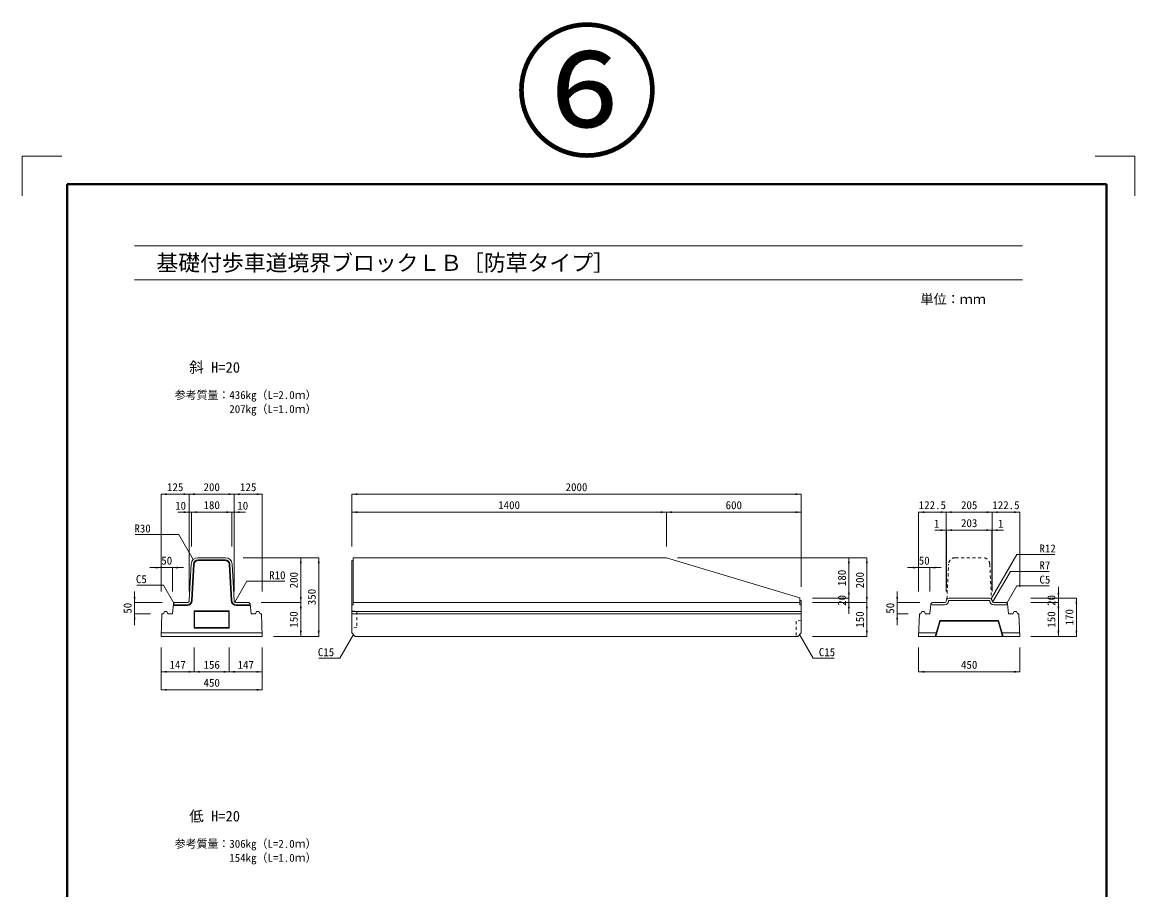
# Model space of a CAD drawing. Units: millimetres at full size, sheet at 1:25. Extents: x 19044 to 37689, y -9270 to 9420.
# Drawn here: x 32664 to 37614, y -4010 to -149 of the extents above; entities that cross this region are included whole.
import ezdxf
from ezdxf.enums import TextEntityAlignment as Align

# ---------------------------------------------------------------- set-up
doc = ezdxf.new("R2010")
doc.units = ezdxf.units.MM
doc.header["$LTSCALE"] = 25
doc.linetypes.add('USER2', pattern=[1.0125, 0.5625, -0.45])
for name, color, linetype, lineweight in [('Defpoints_6', 1, 'Continuous', 13), ('図枠', 7, 'Continuous', 5), ('寸法線', 7, 'Continuous', 9), ('引出線', 4, 'Continuous', 13), ('本体', 2, 'Continuous', 5), ('目地', 120, 'Continuous', 5), ('補助線', 8, 'Continuous', 13)]:
    doc.layers.add(name, color=color, linetype=linetype, lineweight=lineweight)
doc.layers.add('文字', color=7, linetype='Continuous')
doc.styles.add('ＭＳ ゴシック', font='')
doc.styles.get('ＭＳ ゴシック').set_extended_font_data('MS Gothic')

# ---------------------------------------------------------------- blocks, each defined once
blk = doc.blocks.new('filled_arrow')
at = {"color": 0, "linetype": 'Continuous', "lineweight": -2}
blk.add_solid([(7.5, 1.25), (0, 0), (7.5, -1.25)], dxfattribs=at)

msp = doc.modelspace()

# ---------------------------------------------------------------- linework, layer by layer
at = {"layer": 'Defpoints_6'}
for p, q in [((32664.19, -744.87), (32840.97, -744.87)), ((32664.19, -744.87), (32664.19, -921.65)), ((37614.19, -744.87), (37437.42, -744.87)), ((37614.19, -744.87), (37614.19, -921.65))]:
    msp.add_line(p, q, dxfattribs=at)
at = {"layer": '図枠', "lineweight": 40}
for p, q in [((37489.19, -869.87), (32864.19, -869.87)), ((32864.19, -7744.87), (32864.19, -869.87)), ((37489.19, -7744.87), (37489.19, -869.87))]:
    msp.add_line(p, q, dxfattribs=at)
at = {"layer": '図枠', "lineweight": 13}
for p, q in [((33164.19, -1144.87), (37114.19, -1144.87)), ((33164.19, -1294.87), (37114.19, -1294.87))]:
    msp.add_line(p, q, dxfattribs=at)
at = {"layer": '寸法線', "lineweight": 13}
for p, q in [((33407.12, -2249.34), (33282.12, -2249.34)), ((33282.12, -2681.98), (33282.12, -2249.34)), ((33407.12, -2249.34), (33607.12, -2249.34)), ((33407.12, -2681.98), (33407.12, -2249.34)), ((33407.12, -2681.98), (33407.12, -2249.34)), ((33607.12, -2681.98), (33607.12, -2249.34)), ((33607.12, -2249.34), (33732.12, -2249.34)), ((33607.12, -2681.98), (33607.12, -2249.34)), ((33732.12, -2681.98), (33732.12, -2249.34)), ((34130.31, -2249.34), (36130.31, -2249.34)), ((34130.31, -2481.98), (34130.31, -2249.34)), ((36130.31, -2661.98), (36130.31, -2249.34)), ((33467.12, -2329.34), (33357.12, -2329.34)), ((33407.12, -2681.98), (33407.12, -2329.34)), ((33417.12, -2329.34), (33597.12, -2329.34)), ((33417.12, -2481.98), (33417.12, -2329.34)), ((33417.12, -2481.98), (33417.12, -2329.34)), ((33547.12, -2329.34), (33657.12, -2329.34)), ((33597.12, -2481.98), (33597.12, -2329.34)), ((33597.12, -2481.98), (33597.12, -2329.34)), ((33607.12, -2681.98), (33607.12, -2329.34)), ((34130.31, -2329.34), (35530.31, -2329.34)), ((34130.31, -2481.98), (34130.31, -2329.34)), ((35530.31, -2481.98), (35530.31, -2329.34)), ((35530.31, -2329.34), (36130.31, -2329.34)), ((35530.31, -2481.98), (35530.31, -2329.34)), ((36130.31, -2661.98), (36130.31, -2329.34)), ((36652.47, -2329.34), (36774.97, -2329.34)), ((36652.47, -2681.98), (36652.47, -2329.34)), ((36774.97, -2329.34), (36979.97, -2329.34)), ((36774.97, -2681.98), (36774.97, -2329.34)), ((36774.97, -2681.98), (36774.97, -2329.34)), ((36979.97, -2681.98), (36979.97, -2329.34)), ((36979.97, -2329.34), (37102.47, -2329.34)), ((36979.97, -2681.98), (36979.97, -2329.34)), ((37102.47, -2661.98), (37102.47, -2329.34)), ((36825.97, -2409.34), (36724.97, -2409.34)), ((36774.97, -2681.98), (36774.97, -2409.34)), ((36775.97, -2409.34), (36978.97, -2409.34)), ((36775.97, -2661.98), (36775.97, -2409.34)), ((36775.97, -2661.98), (36775.97, -2409.34)), ((36928.97, -2409.34), (37029.97, -2409.34)), ((36978.97, -2661.98), (36978.97, -2409.34)), ((36978.97, -2661.98), (36978.97, -2409.34)), ((36979.97, -2681.98), (36979.97, -2409.34)), ((33647.12, -2531.98), (33903.42, -2531.98)), ((33647.12, -2531.98), (33983.42, -2531.98)), ((33903.42, -2731.98), (33903.42, -2531.98)), ((33983.42, -2881.98), (33983.42, -2531.98)), ((35580.31, -2531.98), (36342.33, -2531.98)), ((35580.31, -2531.98), (36422.33, -2531.98)), ((36342.33, -2711.98), (36342.33, -2531.98)), ((36422.33, -2531.98), (36422.33, -2731.98)), ((33232.12, -2576.15), (33382.12, -2576.15)), ((33282.12, -2681.98), (33282.12, -2576.15)), ((33332.12, -2681.98), (33332.12, -2576.15)), ((36602.47, -2576.15), (36752.47, -2576.15)), ((36652.47, -2681.98), (36652.47, -2576.15)), ((36702.47, -2681.98), (36702.47, -2576.15)), ((36342.33, -2781.98), (36342.33, -2661.98)), ((37274.49, -2781.98), (37274.49, -2661.98)), ((33164.2, -2831.98), (33164.2, -2681.98)), ((36180.31, -2711.98), (36342.33, -2711.98)), ((36180.31, -2711.98), (36342.33, -2711.98)), ((36557.27, -2681.98), (36557.27, -2831.98)), ((37152.47, -2711.98), (37354.49, -2711.98)), ((37152.47, -2711.98), (37274.49, -2711.98)), ((37354.49, -2711.98), (37354.49, -2881.98)), ((33287.12, -2731.98), (33164.2, -2731.98)), ((33727.12, -2731.98), (33903.42, -2731.98)), ((33727.12, -2731.98), (33903.42, -2731.98)), ((33903.42, -2881.98), (33903.42, -2731.98)), ((36180.31, -2731.98), (36422.33, -2731.98)), ((36180.31, -2731.98), (36422.33, -2731.98)), ((36180.31, -2731.98), (36342.33, -2731.98)), ((36422.33, -2731.98), (36422.33, -2881.98)), ((36657.47, -2731.98), (36557.27, -2731.98)), ((37152.47, -2731.98), (37274.49, -2731.98)), ((37152.47, -2731.98), (37274.49, -2731.98)), ((37274.49, -2881.98), (37274.49, -2731.98)), ((33235.45, -2781.98), (33164.2, -2781.98)), ((36605.8, -2781.98), (36557.27, -2781.98)), ((33782.12, -2881.98), (33903.42, -2881.98)), ((33782.12, -2881.98), (33983.42, -2881.98)), ((36180.31, -2881.98), (36422.33, -2881.98)), ((37152.47, -2881.98), (37274.49, -2881.98)), ((37152.47, -2881.98), (37354.49, -2881.98)), ((33282.12, -2931.98), (33282.12, -3119.77)), ((33282.12, -2931.98), (33282.12, -3039.77)), ((33429.12, -2931.98), (33429.12, -3039.77)), ((33429.12, -2931.98), (33429.12, -3039.77)), ((33585.12, -2931.98), (33585.12, -3039.77)), ((33585.12, -2931.98), (33585.12, -3039.77)), ((33732.12, -2931.98), (33732.12, -3119.77)), ((33732.12, -2931.98), (33732.12, -3039.77)), ((36652.47, -2931.98), (36652.47, -3039.77)), ((37102.47, -2931.98), (37102.47, -3039.77)), ((33282.12, -3039.77), (33429.12, -3039.77)), ((33429.12, -3039.77), (33585.12, -3039.77)), ((33585.12, -3039.77), (33732.12, -3039.77)), ((36652.47, -3039.77), (37102.47, -3039.77)), ((33282.12, -3119.77), (33732.12, -3119.77))]:
    msp.add_line(p, q, dxfattribs=at)
at = {"layer": '引出線'}
for points in [[(33424.98, -2540.24), (33360.89, -2429.23), (33260.89, -2429.23), (33166.98, -2429.23)], [(36975.82, -2715.28), (37089.65, -2518.13), (37165.11, -2518.13), (37258.25, -2518.13)], [(36981.8, -2730.05), (37060.87, -2593.09), (37165.11, -2593.09), (37233.32, -2593.09)], [(33339.37, -2734.47), (33293.3, -2654.67), (33243.3, -2654.67), (33174.33, -2654.67)], [(33609.74, -2729.22), (33663, -2636.98), (33738, -2636.98), (33831.91, -2636.98)], [(37045.22, -2734.47), (37090.11, -2656.71), (37165.11, -2656.71), (37234.08, -2656.71)], [(34137.81, -2874.48), (34077.13, -2979.58), (33983.79, -2979.58)], [(36122.81, -2874.48), (36183.49, -2979.58), (36276.83, -2979.58)]]:
    msp.add_lwpolyline(points, dxfattribs=at)
at = {"layer": '本体', "lineweight": 13}
for p, q in [((33407.59, -2722.48), (33415.69, -2560.48)), ((33445.66, -2531.98), (33568.58, -2531.98)), ((33598.54, -2560.48), (33606.64, -2722.48)), ((34136.31, -2542.41), (34130.31, -2544.98)), ((34130.31, -2544.98), (34130.31, -2866.98)), ((34136.31, -2531.98), (35530.31, -2531.98)), ((34136.31, -2531.98), (34136.31, -2731.98)), ((35530.31, -2531.98), (36124.31, -2710.18)), ((36124.31, -2710.18), (36124.31, -2731.98)), ((36124.31, -2721.98), (36130.31, -2721.98)), ((36130.31, -2721.98), (36130.31, -2866.98)), ((36787.38, -2711.98), (36967.55, -2711.98)), ((33292.12, -2781.98), (33297.12, -2771.98)), ((33297.12, -2771.98), (33307.12, -2771.98)), ((33307.12, -2771.98), (33312.12, -2781.98)), ((33332.12, -2781.98), (33336.62, -2736.95)), ((33336.62, -2736.95), (33342.12, -2731.98)), ((33342.12, -2731.98), (33397.61, -2731.98)), ((33616.63, -2731.98), (33672.12, -2731.98)), ((33677.62, -2736.95), (33672.12, -2731.98)), ((33682.12, -2781.98), (33677.62, -2736.95)), ((33707.12, -2771.98), (33702.12, -2781.98)), ((33717.12, -2771.98), (33707.12, -2771.98)), ((33722.12, -2781.98), (33717.12, -2771.98)), ((34136.31, -2742.41), (34130.31, -2744.98)), ((34130.31, -2771.98), (36130.31, -2771.98)), ((34136.31, -2731.98), (36124.31, -2731.98)), ((34136.31, -2731.98), (34137.31, -2741.98)), ((34137.31, -2741.98), (34136.31, -2742.41)), ((36124.31, -2731.98), (36123.31, -2741.98)), ((36123.31, -2741.98), (36130.31, -2741.98)), ((36662.47, -2781.98), (36667.47, -2771.98)), ((36667.47, -2771.98), (36677.47, -2771.98)), ((36677.47, -2771.98), (36682.47, -2781.98)), ((36702.47, -2781.98), (36706.97, -2736.95)), ((36706.97, -2736.95), (36712.47, -2731.98)), ((36712.47, -2731.98), (36768.31, -2731.98)), ((36775.4, -2723.38), (36775.3, -2725.33)), ((36979.54, -2723.38), (36979.63, -2725.33)), ((36986.63, -2731.98), (37042.47, -2731.98)), ((37042.47, -2731.98), (37047.96, -2736.95)), ((37052.47, -2781.98), (37047.96, -2736.95)), ((37077.47, -2771.98), (37072.47, -2781.98)), ((37087.47, -2771.98), (37077.47, -2771.98)), ((37092.47, -2781.98), (37087.47, -2771.98)), ((33282.12, -2881.98), (33285.45, -2781.98)), ((33285.45, -2781.98), (33292.12, -2781.98)), ((33312.12, -2781.98), (33332.12, -2781.98)), ((33702.12, -2781.98), (33682.12, -2781.98)), ((33728.79, -2781.98), (33722.12, -2781.98)), ((33728.79, -2781.98), (33732.12, -2881.98)), ((34130.31, -2781.98), (36130.31, -2781.98)), ((36655.8, -2781.98), (36652.47, -2881.98)), ((36655.8, -2781.98), (36662.47, -2781.98)), ((36682.47, -2781.98), (36702.47, -2781.98)), ((37072.47, -2781.98), (37052.47, -2781.98)), ((37099.13, -2781.98), (37092.47, -2781.98)), ((37099.13, -2781.98), (37102.47, -2881.98)), ((33282.62, -2866.98), (33731.62, -2866.98)), ((34130.31, -2866.98), (34145.31, -2881.98)), ((36130.31, -2866.98), (36115.31, -2881.98)), ((33282.12, -2881.98), (33732.12, -2881.98)), ((34145.31, -2881.98), (36115.31, -2881.98)), ((36652.47, -2881.98), (37102.47, -2881.98))]:
    msp.add_line(p, q, dxfattribs=at)
at = {"layer": '本体', "linetype": 'USER2', "lineweight": 9}
for p, q in [((36778.26, -2716.19), (36786.04, -2560.48)), ((36816, -2531.98), (36938.93, -2531.98)), ((36968.89, -2560.48), (36976.68, -2716.19))]:
    msp.add_line(p, q, dxfattribs=at)
at = {"layer": '本体', "lineweight": 9}
for p, q in [((36652.97, -2866.98), (36730.75, -2866.98)), ((37024.18, -2866.98), (37101.97, -2866.98))]:
    msp.add_line(p, q, dxfattribs=at)
at = {"layer": '本体', "lineweight": 13}
for centre, radius, start, end in [((33445.66, -2561.98), 30, 90, 177.13759), ((33568.58, -2561.98), 30, 2.86241, 90), ((33397.61, -2721.98), 10, 270, 357.13759), ((33616.63, -2721.98), 10, 182.86241, 270), ((36787.38, -2723.98), 12, 90, 177.13759), ((36967.55, -2723.98), 12, 2.86241, 90), ((36768.31, -2724.98), 7, 270, 357.13759), ((36986.63, -2724.98), 7, 182.86241, 270)]:
    msp.add_arc(centre, radius, start, end, dxfattribs=at)
at = {"layer": '本体', "linetype": 'USER2', "lineweight": 9}
for centre, start, end in [((36816, -2561.98), 90, 177.13759), ((36938.93, -2561.98), 2.86241, 90)]:
    msp.add_arc(centre, 30, start, end, dxfattribs=at)
at = {"layer": '目地'}
for p, q in [((33417.58, -2722.98), (33425.68, -2560.98)), ((33420.58, -2723.13), (33428.68, -2561.13)), ((33445.66, -2541.98), (33568.58, -2541.98)), ((33445.66, -2544.98), (33568.58, -2544.98)), ((33585.56, -2561.13), (33593.66, -2723.13)), ((33588.56, -2560.98), (33596.66, -2722.98)), ((36787.38, -2721.98), (36967.55, -2721.98)), ((33335.82, -2744.98), (33397.61, -2744.98)), ((33336.12, -2741.98), (33397.61, -2741.98)), ((33429.12, -2844.98), (33429.12, -2768.98)), ((33429.12, -2768.98), (33585.12, -2768.98)), ((33429.12, -2768.98), (33431.12, -2770.98)), ((33431.12, -2842.98), (33431.12, -2770.98)), ((33431.12, -2770.98), (33583.12, -2770.98)), ((33583.12, -2770.98), (33585.12, -2768.98)), ((33583.12, -2770.98), (33583.12, -2842.98)), ((33585.12, -2768.98), (33585.12, -2844.98)), ((33616.63, -2741.98), (33678.12, -2741.98)), ((33616.63, -2744.98), (33678.42, -2744.98)), ((36706.47, -2741.98), (36768.31, -2741.98)), ((36785.38, -2723.88), (36785.29, -2725.83)), ((36969.55, -2723.88), (36969.65, -2725.83)), ((36986.63, -2741.98), (37048.47, -2741.98)), ((36726.47, -2881.98), (36746.47, -2811.98)), ((36728.47, -2881.98), (36748.47, -2813.98)), ((36746.47, -2811.98), (37008.47, -2811.98)), ((36746.47, -2811.98), (36748.47, -2813.98)), ((36748.47, -2813.98), (37006.47, -2813.98)), ((37008.47, -2811.98), (37006.47, -2813.98)), ((37026.47, -2881.98), (37006.47, -2813.98)), ((37028.47, -2881.98), (37008.47, -2811.98)), ((33431.12, -2842.98), (33429.12, -2844.98)), ((33585.12, -2844.98), (33429.12, -2844.98)), ((33583.12, -2842.98), (33431.12, -2842.98)), ((33583.12, -2842.98), (33585.12, -2844.98))]:
    msp.add_line(p, q, dxfattribs=at)
at = {"layer": '目地', "linetype": 'USER2'}
for p, q in [((34136.31, -2531.98), (34137.31, -2541.98)), ((34137.31, -2541.98), (34136.31, -2542.41)), ((34137.31, -2541.98), (34137.31, -2741.98)), ((36124.31, -2710.18), (36123.31, -2721.98)), ((36123.31, -2721.98), (36124.31, -2721.98)), ((36123.31, -2721.98), (36123.31, -2741.98))]:
    msp.add_line(p, q, dxfattribs=at)
at = {"layer": '目地', "linetype": 'USER2', "lineweight": 9}
for p, q in [((34130.31, -2768.98), (34153.31, -2770.98)), ((34153.31, -2770.98), (34153.31, -2842.98)), ((36130.31, -2811.98), (36107.31, -2813.98)), ((36107.31, -2813.98), (36107.31, -2881.98)), ((34153.31, -2842.98), (34130.31, -2844.98))]:
    msp.add_line(p, q, dxfattribs=at)
at = {"layer": '目地'}
for centre, radius, start, end in [((33445.66, -2561.98), 20, 90, 177.13759), ((33445.66, -2561.98), 17, 90, 177.13759), ((33568.58, -2561.98), 20, 2.86241, 90), ((33568.58, -2561.98), 17, 2.86241, 90), ((36787.38, -2723.98), 2, 90, 177.13759), ((36967.55, -2723.98), 2, 2.86241, 90), ((33397.61, -2721.98), 20, 270, 357.13759), ((33397.61, -2721.98), 23, 270, 357.13759), ((33616.63, -2721.98), 23, 182.86241, 270), ((33616.63, -2721.98), 20, 182.86241, 270), ((36768.31, -2724.98), 17, 270, 357.13759), ((36986.63, -2724.98), 17, 182.86241, 270)]:
    msp.add_arc(centre, radius, start, end, dxfattribs=at)

# ---------------------------------------------------------------- block references
at = {"layer": '寸法線', "lineweight": 13, "xscale": 3.33, "yscale": 3.33}
for p in [(33282.12, -2249.34), (33407.12, -2249.34), (33607.12, -2249.34), (34130.31, -2249.34), (33417.12, -2329.34), (33417.12, -2329.34), (33607.12, -2329.34), (34130.31, -2329.34), (35530.31, -2329.34), (36652.47, -2329.34), (36774.97, -2329.34), (36979.97, -2329.34), (36775.97, -2409.34), (36775.97, -2409.34), (36979.97, -2409.34), (33332.12, -2576.15), (36702.47, -2576.15), (33282.12, -3039.77), (33429.12, -3039.77), (33585.12, -3039.77), (36652.47, -3039.77), (33282.12, -3119.77)]:
    msp.add_blockref('filled_arrow', p, dxfattribs=at)
for p, rotation in [((33407.12, -2249.34), 180), ((33607.12, -2249.34), 180), ((33732.12, -2249.34), 180), ((36130.31, -2249.34), 180), ((33407.12, -2329.34), 180), ((33597.12, -2329.34), 180), ((33597.12, -2329.34), 180), ((35530.31, -2329.34), 180), ((36130.31, -2329.34), 180), ((36774.97, -2329.34), 180), ((36979.97, -2329.34), 180), ((37102.47, -2329.34), 180), ((36774.97, -2409.34), 180), ((36978.97, -2409.34), 180), ((36978.97, -2409.34), 180), ((33282.12, -2576.15), 180), ((33903.42, -2531.98), 270), ((33983.42, -2531.98), 270), ((36342.33, -2531.98), 270), ((36422.33, -2531.98), 270), ((36652.47, -2576.15), 180), ((33164.2, -2731.98), 90), ((33903.42, -2731.98), 90), ((36342.33, -2711.98), 90), ((36342.33, -2711.98), 90), ((36422.33, -2731.98), 90), ((36557.27, -2731.98), 90), ((37274.49, -2711.98), 90), ((37354.49, -2711.98), 270), ((33903.42, -2731.98), 270), ((36342.33, -2731.98), 270), ((36422.33, -2731.98), 270), ((37274.49, -2731.98), 270), ((37274.49, -2731.98), 270), ((33164.2, -2781.98), 270), ((36557.27, -2781.98), 270), ((33903.42, -2881.98), 90), ((33983.42, -2881.98), 90), ((36422.33, -2881.98), 90), ((37274.49, -2881.98), 90), ((37354.49, -2881.98), 90), ((33429.12, -3039.77), 180), ((33585.12, -3039.77), 180), ((33732.12, -3039.77), 180), ((37102.47, -3039.77), 180), ((33732.12, -3119.77), 180)]:
    msp.add_blockref('filled_arrow', p, dxfattribs=dict(at, rotation=rotation))
at = {"layer": '引出線', "xscale": 0.133, "yscale": 0.133}
for p, rotation in [((33424.98, -2540.24), 120), ((36975.82, -2715.28), 60), ((33339.37, -2734.47), 120), ((33609.74, -2729.22), 60), ((36981.8, -2730.05), 60), ((37045.22, -2734.47), 60), ((34137.81, -2874.48), 240), ((36122.81, -2874.48), 300)]:
    msp.add_blockref('filled_arrow', p, dxfattribs=dict(at, rotation=rotation))

# ---------------------------------------------------------------- texts
at = {"layer": '図枠', "style": 'ＭＳ ゴシック'}
msp.add_text('\u3000基礎付歩車道境界ブロックＬＢ［防草タイプ］', height=71.21, dxfattribs=at).set_placement((33164.19, -1219.87), align=Align.MIDDLE_LEFT)
msp.add_text('単位：ｍｍ', height=42.72, dxfattribs=at).set_placement((36806.36, -1381.54), align=Align.MIDDLE_CENTER)
at = {"layer": '寸法線', "style": 'ＭＳ ゴシック'}
for s, p in [('125', (33344.62, -2218.09)), ('200', (33507.12, -2218.09)), ('125', (33669.62, -2218.09)), ('2000', (35130.31, -2218.09)), ('10', (33368.68, -2300.59)), ('180', (33507.12, -2298.09)), ('10', (33645.26, -2300.59)), ('1400', (34830.31, -2298.09)), ('600', (35830.31, -2298.09)), ('122.5', (36713.72, -2298.09)), ('205', (36877.47, -2298.09)), ('122.5', (37041.22, -2298.09)), ('1', (36732.16, -2380.59)), ('203', (36877.47, -2378.09)), ('1', (37017.46, -2380.59)), ('50', (33307.12, -2544.9)), ('50', (36677.47, -2544.9)), ('147', (33355.62, -3008.52)), ('156', (33507.12, -3008.52)), ('147', (33658.62, -3008.52)), ('450', (36877.47, -3008.52)), ('450', (33507.12, -3088.52))]:
    msp.add_text(s, height=35.6, dxfattribs=at).set_placement(p, align=Align.MIDDLE_CENTER)
for s, p in [('200', (33872.17, -2631.98)), ('180', (36311.08, -2621.98)), ('200', (36391.08, -2631.98)), ('350', (33952.17, -2706.98)), ('20', (36311.08, -2721.98)), ('20', (37243.24, -2721.98)), ('50', (33132.95, -2756.98)), ('50', (36526.02, -2756.98)), ('170', (37323.24, -2796.98)), ('150', (33872.17, -2806.98)), ('150', (36391.08, -2806.98)), ('150', (37243.24, -2806.98))]:
    msp.add_text(s, height=35.6, rotation=90, dxfattribs=at).set_placement(p, align=Align.MIDDLE_CENTER)
at = {"layer": '引出線', "style": 'ＭＳ ゴシック'}
for s, p in [('R30', (33235.89, -2384.23)), ('C5', (33218.3, -2609.67)), ('C15', (34052.13, -2934.58))]:
    msp.add_text(s, height=35.6, dxfattribs=at).set_placement(p, align=Align.TOP_RIGHT)
for s, p in [('R12', (37190.11, -2473.13)), ('R7', (37190.11, -2548.09)), ('R10', (33763, -2591.98)), ('C5', (37190.11, -2611.71)), ('C15', (36208.49, -2934.58))]:
    msp.add_text(s, height=35.6, dxfattribs=at).set_placement(p, align=Align.TOP_LEFT)
at = {"layer": '文字', "style": 'ＭＳ ゴシック'}
for s, p in [('斜 H=20', (33406.95, -1685.01)), ('低 H=20', (33406.95, -3681.93))]:
    msp.add_text(s, height=47.47, dxfattribs=at).set_placement(p, align=Align.MIDDLE_LEFT)
for s, p in [('参考質量：436kg（L=2.0ｍ）', (33342.77, -1790.29)), ('\u3000\u3000\u3000\u3000\u3000207kg（L=1.0ｍ）', (33342.77, -1852.79)), ('参考質量：306kg（L=2.0ｍ）', (33342.77, -3787.21)), ('\u3000\u3000\u3000\u3000\u3000154kg（L=1.0ｍ）', (33342.77, -3849.71))]:
    msp.add_text(s, height=35.6, dxfattribs=at).set_placement(p, align=Align.TOP_LEFT)
at = {"layer": '補助線', "color": 1, "style": 'ＭＳ ゴシック'}
msp.add_text('⑥', height=474.7, dxfattribs=at).set_placement((35176.69, -222.37), align=Align.TOP_CENTER)

doc.saveas('drawing.dxf')
